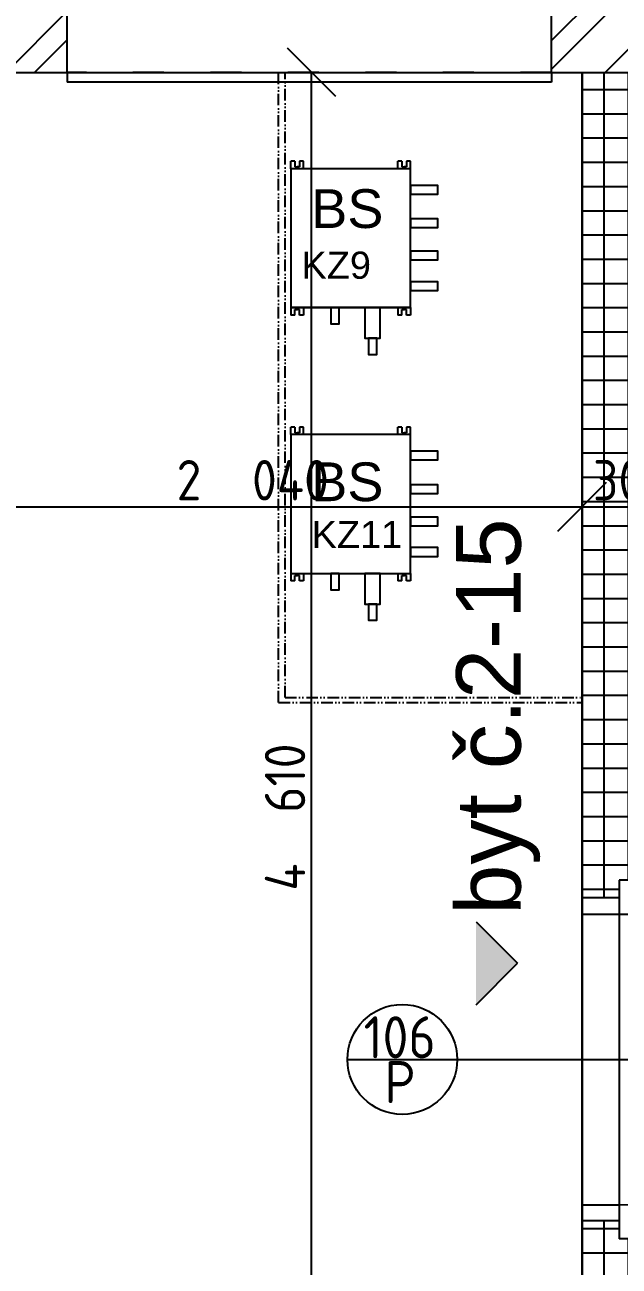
# Model space of a CAD drawing. Extents: x 4511820 to 5180432, y -1526536 to -944957.
# Drawn here: x 5107507 to 5109347, y -1203309 to -1199467 of the extents above; entities that cross this region are included whole.
import ezdxf

# ---------------------------------------------------------------- set-up
doc = ezdxf.new("R2010")
doc.units = 0
doc.header["$MEASUREMENT"] = 0
doc.linetypes.add('ACAD_ISO03W100', pattern=[30, 12, -18])
doc.linetypes.add('ACAD_ISO12W100', pattern=[22, 12, -3, 0.5, -3, 0.5, -3])
doc.layers.get('0').update_dxf_attribs({"linetype": 'CONTINUOUS'})
doc.layers.get('Defpoints').update_dxf_attribs({"color": 61, "linetype": 'CONTINUOUS'})
for name, color, linetype in [('DVERE', 45, 'CONTINUOUS'), ('KÓTY', 4, 'CONTINUOUS'), ('MÚRY', 1, 'CONTINUOUS'), ('Plochy', 41, 'CONTINUOUS'), ('POPIS', 7, 'CONTINUOUS'), ('TENKÁ', 7, 'CONTINUOUS'), ('ZZ-chladenie', 133, 'CONTINUOUS'), ('ŠRAFY', 82, 'CONTINUOUS')]:
    doc.layers.add(name, color=color, linetype=linetype)
doc.styles.add('ARIAL', font='arial.ttf')
doc.styles.add('Style-Arial', font='arial.ttf')
doc.styles.add('STYLE1', font='isocp.shx')
doc.dimstyles.new('STANDARD-50', dxfattribs={"dimtxt": 125, "dimasz": 150, "dimexe": 10, "dimexo": 200, "dimgap": 20, "dimtad": 1, "dimdsep": 46, "dimlunit": 6, "dimtxsty": 'STYLE1', "dimblk1": 'OBLIQUE', "dimblk2": 'OBLIQUE', "dimsah": 1, "dimcen": 2.5, "dimse1": 1, "dimse2": 1, "dimadec": 0, "dimazin": 0, "dimtfac": 1, "dimtmove": 1, "dimatfit": 3, "dimldrblk": 'OBLIQUE', "dimfxl": 1, "dimtolj": 1, "dimtzin": 0, "dimarcsym": 0})
pattern_1 = [(45, (584112, 2493.08), (-132.5825215, 132.5825215), []), (45, (584200.39, 2493.08), (-132.5825215, 132.5825215), [])]
pattern_2 = [(90, (-3307273.674, 579782.7), (-75, 1e-14), []), (180, (-3307273.674, 579782.7), (-1e-14, -75), [])]

# ---------------------------------------------------------------- blocks, each defined once
blk = doc.blocks.new('_OBLIQUE')
at = {"color": 0, "linetype": 'ByBlock'}
blk.add_line((-0.5, -0.5), (0.5, 0.5), dxfattribs=at)
blk = doc.blocks.new('*D13731')
at = {"layer": 'Defpoints', "color": 0}
for p in [(5109232.5, -1196564.5), (5109232.5, -1199614.2), (5109532.5, -1199614.2)]:
    blk.add_point(p, dxfattribs=at)
at = {"layer": 'KÓTY', "color": 0, "lineweight": -2}
blk.add_line((5109532.5, -1196564.5), (5109232.5, -1196564.5), dxfattribs=at)
at = {"layer": 'KÓTY', "color": 0, "linetype": 'ByBlock', "lineweight": -2, "xscale": 150, "yscale": 150, "zscale": 150, "rotation": 180}
blk.add_blockref('_OBLIQUE', (5109232.5, -1196564.5), dxfattribs=at)
at = {"layer": 'KÓTY', "color": 0, "linetype": 'ByBlock', "lineweight": -2, "xscale": 150, "yscale": 150, "zscale": 150}
blk.add_blockref('_OBLIQUE', (5109532.5, -1196564.5), dxfattribs=at)
at = {"layer": 'KÓTY', "color": 0, "insert": (5109382.5, -1196482), "char_height": 125, "attachment_point": 5, "style": 'STYLE1'}
blk.add_mtext('\\A1;300', dxfattribs=at)
blk = doc.blocks.new('*D13732')
at = {"layer": 'Defpoints', "color": 0}
for p in [(5102892.5, -1196564.5), (5102892.5, -1199614.2), (5109232.5, -1199614.2)]:
    blk.add_point(p, dxfattribs=at)
at = {"layer": 'KÓTY', "color": 0, "lineweight": -2}
blk.add_line((5109232.5, -1196564.5), (5102892.5, -1196564.5), dxfattribs=at)
at = {"layer": 'KÓTY', "color": 0, "linetype": 'ByBlock', "lineweight": -2, "xscale": 150, "yscale": 150, "zscale": 150, "rotation": 180}
blk.add_blockref('_OBLIQUE', (5102892.5, -1196564.5), dxfattribs=at)
at = {"layer": 'KÓTY', "color": 0, "linetype": 'ByBlock', "lineweight": -2, "xscale": 150, "yscale": 150, "zscale": 150}
blk.add_blockref('_OBLIQUE', (5109232.5, -1196564.5), dxfattribs=at)
at = {"layer": 'KÓTY', "color": 0, "insert": (5106062.5, -1196482), "char_height": 125, "attachment_point": 5, "style": 'STYLE1'}
blk.add_mtext('\\A1;6ﾠ340', dxfattribs=at)
blk = doc.blocks.new('*D27926')
at = {"layer": 'Defpoints', "color": 0}
for p in [(5108395, -1199614.2), (5108762.5, -1199614.2), (5108432.5, -1204224.2)]:
    blk.add_point(p, dxfattribs=at)
at = {"layer": 'KÓTY', "color": 0, "lineweight": -2}
blk.add_line((5108395, -1204224.2), (5108395, -1199614.2), dxfattribs=at)
at = {"layer": 'KÓTY', "color": 0, "linetype": 'ByBlock', "lineweight": -2, "xscale": 150, "yscale": 150, "zscale": 150}
for p, rotation in [((5108395, -1199614.2), 90), ((5108395, -1204224.2), 270)]:
    blk.add_blockref('_OBLIQUE', p, dxfattribs=dict(at, rotation=rotation))
at = {"layer": 'KÓTY', "color": 0, "insert": (5108312.5, -1201919.2), "char_height": 125, "attachment_point": 5, "rotation": 90, "style": 'STYLE1'}
blk.add_mtext('\\A1;4ﾠ610', dxfattribs=at)
blk = doc.blocks.new('*D28659')
at = {"layer": 'Defpoints', "color": 0}
for p in [(5109232.5, -1200959), (5107192.5, -1201564.2), (5109232.5, -1201564.2)]:
    blk.add_point(p, dxfattribs=at)
at = {"layer": 'KÓTY', "color": 0, "lineweight": -2}
blk.add_line((5107192.5, -1200959), (5109232.5, -1200959), dxfattribs=at)
at = {"layer": 'KÓTY', "color": 0, "linetype": 'ByBlock', "lineweight": -2, "xscale": 150, "yscale": 150, "zscale": 150, "rotation": 180}
blk.add_blockref('_OBLIQUE', (5107192.5, -1200959), dxfattribs=at)
at = {"layer": 'KÓTY', "color": 0, "linetype": 'ByBlock', "lineweight": -2, "xscale": 150, "yscale": 150, "zscale": 150}
blk.add_blockref('_OBLIQUE', (5109232.5, -1200959), dxfattribs=at)
at = {"layer": 'KÓTY', "color": 0, "insert": (5108212.5, -1200876.5), "char_height": 125, "attachment_point": 5, "style": 'STYLE1'}
blk.add_mtext('\\A1;2ﾠ040', dxfattribs=at)
blk = doc.blocks.new('*D28660')
at = {"layer": 'Defpoints', "color": 0}
for p in [(5109232.5, -1200959), (5109532.5, -1200959), (5109532.5, -1200959)]:
    blk.add_point(p, dxfattribs=at)
at = {"layer": 'KÓTY', "color": 0, "lineweight": -2}
blk.add_line((5109232.5, -1200959), (5109532.5, -1200959), dxfattribs=at)
at = {"layer": 'KÓTY', "color": 0, "linetype": 'ByBlock', "lineweight": -2, "xscale": 150, "yscale": 150, "zscale": 150, "rotation": 180}
blk.add_blockref('_OBLIQUE', (5109232.5, -1200959), dxfattribs=at)
at = {"layer": 'KÓTY', "color": 0, "linetype": 'ByBlock', "lineweight": -2, "xscale": 150, "yscale": 150, "zscale": 150}
blk.add_blockref('_OBLIQUE', (5109532.5, -1200959), dxfattribs=at)
at = {"layer": 'KÓTY', "color": 0, "insert": (5109382.5, -1200876.5), "char_height": 125, "attachment_point": 5, "style": 'STYLE1'}
blk.add_mtext('\\A1;300', dxfattribs=at)

msp = doc.modelspace()

# ---------------------------------------------------------------- hatches: boundary and pattern name
at = {"layer": 'TENKÁ'}
h = msp.add_hatch(color=256, dxfattribs=at)
h.dxf.hatch_style = 1
h.paths.add_polyline_path([(5108904.09, -1202500.136), (5108904.09, -1202243.316), (5109032.5, -1202371.726)])
at = {"layer": 'ŠRAFY'}
h = msp.add_hatch(dxfattribs=at)
h.set_pattern_fill('ANSI32', color=256, scale=500)
h.set_pattern_definition(pattern_1)
h.paths.add_polyline_path([(5107637.5, -1199304.226), (5107637.5, -1199234.226), (5105137.5, -1199234.226), (5105137.5, -1199304.226), (5105137.5, -1199614.226), (5105192.5, -1199614.226), (5105392.5, -1199614.226), (5106992.5, -1199614.226), (5107192.5, -1199614.226), (5107637.5, -1199614.226)])
h = msp.add_hatch(dxfattribs=at)
h.set_pattern_fill('ANSI32', color=256, scale=500)
h.set_pattern_definition(pattern_1)
h.paths.add_polyline_path([(5109137.5, -1199614.226), (5109232.5, -1199614.226), (5109532.5, -1199614.226), (5110512.5, -1199614.226), (5110512.5, -1199234.226), (5109137.5, -1199234.226)])
at = {"layer": 'ŠRAFY', "ltscale": 0.25}
h = msp.add_hatch(dxfattribs=at)
h.set_pattern_fill('ANSI37', color=256, scale=600, angle=45)
h.set_pattern_definition(pattern_2)
h.paths.add_polyline_path([(5109532.5, -1202114.226), (5109532.5, -1202039.226), (5109532.5, -1201924.226), (5109532.5, -1199614.226), (5109232.5, -1199614.226), (5109232.5, -1202169.226), (5109347.5, -1202169.226), (5109347.5, -1202114.226)])
h = msp.add_hatch(dxfattribs=at)
h.set_pattern_fill('ANSI37', color=256, scale=600, angle=45)
h.set_pattern_definition(pattern_2)
h.paths.add_polyline_path([(5109347.5, -1205974.226), (5109532.5, -1205974.226), (5109532.5, -1205859.226), (5109532.5, -1203974.226), (5109532.5, -1203859.226), (5109532.5, -1203459.226), (5109532.5, -1203294.226), (5109532.5, -1203224.226), (5109347.5, -1203224.226), (5109347.5, -1203169.226), (5109232.5, -1203169.226), (5109232.5, -1205974.226)])

# ---------------------------------------------------------------- linework, layer by layer
at = {"layer": 'DVERE'}
for p, q in [((5109232.5, -1203119.226), (5109232.5, -1202219.226)), ((5109347.5, -1202219.226), (5109347.5, -1203119.226)), ((5109347.5, -1202219.226), (5110247.5, -1202219.226))]:
    msp.add_line(p, q, dxfattribs=at)
at = {"layer": 'DVERE', "ltscale": 0.25}
for p, q in [((5108505.672, -1202669.226), (5108845.672, -1202669.226)), ((5108505.672, -1202669.226), (5108845.672, -1202669.226)), ((5108782.672, -1202669.226), (5110185.328, -1202669.226))]:
    msp.add_line(p, q, dxfattribs=at)
msp.add_circle((5108675.672, -1202669.226), 170, dxfattribs=at)
at = {"layer": 'DVERE'}
msp.add_arc((5109347.5, -1202219.226), 900, 270, 0, dxfattribs=at)
at = {"layer": 'MÚRY'}
for p, q in [((5107637.5, -1199614.226), (5107637.5, -1199074.226)), ((5109137.5, -1199614.226), (5109137.5, -1199074.226)), ((5107192.5, -1199614.226), (5107637.5, -1199614.226)), ((5109137.5, -1199614.226), (5109232.5, -1199614.226)), ((5109232.5, -1202219.226), (5109232.5, -1199614.226)), ((5109532.5, -1202114.226), (5109347.5, -1202114.226)), ((5109347.5, -1202114.226), (5109347.5, -1202219.226)), ((5109232.5, -1202219.226), (5109347.5, -1202219.226)), ((5109232.5, -1206024.226), (5109232.5, -1203119.226)), ((5109232.5, -1203119.226), (5109347.5, -1203119.226)), ((5109347.5, -1203119.226), (5109347.5, -1203224.226)), ((5109347.5, -1203119.226), (5109347.5, -1203169.226)), ((5109532.5, -1203224.226), (5109347.5, -1203224.226))]:
    msp.add_line(p, q, dxfattribs=at)
at = {"layer": 'Plochy'}
msp.add_lwpolyline([(5102892.5, -1204224.226), (5102892.5, -1202674.226), (5104092.5, -1202674.226), (5104092.5, -1202954.226), (5105192.5, -1202954.226), (5105192.5, -1202989.226), (5105392.5, -1202989.226), (5105392.5, -1201564.226), (5107192.5, -1201564.226), (5107192.5, -1199614.226), (5109232.5, -1199614.226), (5109232.5, -1208569.226), (5107632.5, -1208569.226), (5107632.5, -1204224.226), (5107192.5, -1204224.226), (5107192.5, -1204109.226), (5106192.5, -1204109.226), (5106192.5, -1204224.226)], close=True, dxfattribs=at)
at = {"layer": 'TENKÁ', "linetype": 'ACAD_ISO03W100', "ltscale": 8}
msp.add_line((5109137.5, -1199614.226), (5107637.5, -1199614.226), dxfattribs=at)
at = {"layer": 'TENKÁ', "ltscale": 0.25}
for p, q in [((5107637.5, -1199614.226), (5107637.5, -1199644.226)), ((5109137.5, -1199614.226), (5109137.5, -1199644.226)), ((5109137.5, -1199644.226), (5107637.5, -1199644.226))]:
    msp.add_line(p, q, dxfattribs=at)
at = {"layer": 'TENKÁ', "color": 8, "linetype": 'ACAD_ISO12W100', "lineweight": -2, "ltscale": 3}
for p, q in [((5108292.5, -1201564.226), (5108292.5, -1199614.226)), ((5108312.5, -1201549.132), (5108312.5, -1199614.226)), ((5108292.5, -1201564.226), (5109232.5, -1201564.226)), ((5108312.5, -1201549.132), (5109232.5, -1201549.132))]:
    msp.add_line(p, q, dxfattribs=at)
at = {"layer": 'TENKÁ'}
for p, q in [((5109232.5, -1199614.226), (5109532.5, -1199614.226)), ((5109347.5, -1202169.226), (5109232.5, -1202169.226)), ((5108904.09, -1202243.316), (5109032.5, -1202371.726)), ((5108904.09, -1202500.136), (5109032.5, -1202371.726)), ((5109347.5, -1203169.226), (5109232.5, -1203169.226))]:
    msp.add_line(p, q, dxfattribs=at)
at = {"layer": 'ZZ-chladenie'}
for p, q in [((5108330.857, -1199912.419), (5108330.857, -1199889.516)), ((5108343.239, -1199889.516), (5108330.857, -1199889.516)), ((5108330.857, -1199912.419), (5108330.857, -1200342.419)), ((5108700.857, -1199912.419), (5108330.857, -1199912.419)), ((5108343.239, -1199889.516), (5108343.239, -1199906.889)), ((5108343.239, -1199906.889), (5108350.417, -1199906.889)), ((5108344.239, -1199906.889), (5108351.417, -1199906.889)), ((5108357.596, -1199906.889), (5108350.417, -1199906.889)), ((5108369.978, -1199889.516), (5108357.596, -1199889.516)), ((5108357.596, -1199889.516), (5108357.596, -1199906.889)), ((5108369.978, -1199912.419), (5108369.978, -1199889.516)), ((5108661.735, -1199912.419), (5108661.735, -1199889.516)), ((5108674.118, -1199889.516), (5108661.735, -1199889.516)), ((5108674.118, -1199889.516), (5108674.118, -1199906.889)), ((5108674.118, -1199906.889), (5108681.296, -1199906.889)), ((5108675.118, -1199906.889), (5108682.296, -1199906.889)), ((5108688.474, -1199906.889), (5108681.296, -1199906.889)), ((5108700.857, -1199889.516), (5108688.474, -1199889.516)), ((5108688.474, -1199889.516), (5108688.474, -1199906.889)), ((5108700.857, -1199912.419), (5108700.857, -1199889.516)), ((5108700.857, -1200342.419), (5108700.857, -1199912.419)), ((5108700.857, -1200342.419), (5108330.857, -1200342.419)), ((5108330.857, -1200342.419), (5108700.857, -1200342.419)), ((5108330.857, -1200342.419), (5108330.857, -1200365.323)), ((5108343.239, -1200365.323), (5108343.239, -1200347.95)), ((5108343.239, -1200347.95), (5108350.417, -1200347.95)), ((5108344.239, -1200347.95), (5108351.417, -1200347.95)), ((5108357.596, -1200347.95), (5108350.417, -1200347.95)), ((5108357.596, -1200365.323), (5108357.596, -1200347.95)), ((5108369.978, -1200342.419), (5108369.978, -1200365.323)), ((5108661.735, -1200342.419), (5108661.735, -1200365.323)), ((5108674.118, -1200365.323), (5108674.118, -1200347.95)), ((5108674.118, -1200347.95), (5108681.296, -1200347.95)), ((5108675.118, -1200347.95), (5108682.296, -1200347.95)), ((5108688.474, -1200347.95), (5108681.296, -1200347.95)), ((5108688.474, -1200365.323), (5108688.474, -1200347.95)), ((5108700.857, -1200342.419), (5108700.857, -1200365.323)), ((5108343.239, -1200365.323), (5108330.857, -1200365.323)), ((5108369.978, -1200365.323), (5108357.596, -1200365.323)), ((5108674.118, -1200365.323), (5108661.735, -1200365.323)), ((5108700.857, -1200365.323), (5108688.474, -1200365.323)), ((5108330.857, -1200735.419), (5108330.857, -1200712.516)), ((5108343.239, -1200712.516), (5108330.857, -1200712.516)), ((5108343.239, -1200712.516), (5108343.239, -1200729.889)), ((5108343.239, -1200729.889), (5108350.417, -1200729.889)), ((5108344.239, -1200729.889), (5108351.417, -1200729.889)), ((5108357.596, -1200729.889), (5108350.417, -1200729.889)), ((5108369.978, -1200712.516), (5108357.596, -1200712.516)), ((5108357.596, -1200712.516), (5108357.596, -1200729.889)), ((5108369.978, -1200735.419), (5108369.978, -1200712.516)), ((5108661.735, -1200735.419), (5108661.735, -1200712.516)), ((5108674.118, -1200712.516), (5108661.735, -1200712.516)), ((5108674.118, -1200712.516), (5108674.118, -1200729.889)), ((5108674.118, -1200729.889), (5108681.296, -1200729.889)), ((5108675.118, -1200729.889), (5108682.296, -1200729.889)), ((5108688.474, -1200729.889), (5108681.296, -1200729.889)), ((5108700.857, -1200712.516), (5108688.474, -1200712.516)), ((5108688.474, -1200712.516), (5108688.474, -1200729.889)), ((5108700.857, -1200735.419), (5108700.857, -1200712.516)), ((5108330.857, -1200735.419), (5108330.857, -1201165.419)), ((5108700.857, -1200735.419), (5108330.857, -1200735.419)), ((5108700.857, -1201165.419), (5108700.857, -1200735.419)), ((5108330.857, -1201165.419), (5108700.857, -1201165.419)), ((5108330.857, -1201165.419), (5108330.857, -1201188.323)), ((5108343.239, -1201188.323), (5108330.857, -1201188.323)), ((5108343.239, -1201188.323), (5108343.239, -1201170.95)), ((5108343.239, -1201170.95), (5108350.417, -1201170.95)), ((5108344.239, -1201170.95), (5108351.417, -1201170.95)), ((5108357.596, -1201170.95), (5108350.417, -1201170.95)), ((5108357.596, -1201188.323), (5108357.596, -1201170.95)), ((5108369.978, -1201188.323), (5108357.596, -1201188.323)), ((5108369.978, -1201165.419), (5108369.978, -1201188.323)), ((5108661.735, -1201165.419), (5108661.735, -1201188.323)), ((5108674.118, -1201188.323), (5108661.735, -1201188.323)), ((5108674.118, -1201188.323), (5108674.118, -1201170.95)), ((5108674.118, -1201170.95), (5108681.296, -1201170.95)), ((5108675.118, -1201170.95), (5108682.296, -1201170.95)), ((5108688.474, -1201170.95), (5108681.296, -1201170.95)), ((5108688.474, -1201188.323), (5108688.474, -1201170.95)), ((5108700.857, -1201188.323), (5108688.474, -1201188.323)), ((5108700.857, -1201165.419), (5108700.857, -1201188.323))]:
    msp.add_line(p, q, dxfattribs=at)
for points in [[(5108700.857, -1199963.881), (5108700.857, -1199990.903), (5108785.873, -1199990.903), (5108785.873, -1199963.881)], [(5108700.857, -1200067.659), (5108700.857, -1200094.681), (5108785.873, -1200094.681), (5108785.873, -1200067.659)], [(5108700.857, -1200167.697), (5108700.857, -1200194.719), (5108785.873, -1200194.719), (5108785.873, -1200167.697)], [(5108700.857, -1200262.125), (5108700.857, -1200289.148), (5108785.873, -1200289.148), (5108785.873, -1200262.125)], [(5108454.633, -1200342.419), (5108454.633, -1200392.278), (5108480.259, -1200392.278), (5108480.259, -1200342.419)], [(5108559.706, -1200342.419), (5108559.706, -1200437.266), (5108607.341, -1200437.266), (5108607.341, -1200342.419)], [(5108570.711, -1200437.266), (5108570.711, -1200487.124), (5108596.337, -1200487.124), (5108596.337, -1200437.266)], [(5108700.857, -1200786.881), (5108700.857, -1200813.903), (5108785.873, -1200813.903), (5108785.873, -1200786.881)], [(5108700.857, -1200890.659), (5108700.857, -1200917.681), (5108785.873, -1200917.681), (5108785.873, -1200890.659)], [(5108700.857, -1200990.697), (5108700.857, -1201017.719), (5108785.873, -1201017.719), (5108785.873, -1200990.697)], [(5108700.857, -1201085.125), (5108700.857, -1201112.148), (5108785.873, -1201112.148), (5108785.873, -1201085.125)], [(5108454.633, -1201165.419), (5108454.633, -1201215.278), (5108480.259, -1201215.278), (5108480.259, -1201165.419)], [(5108559.706, -1201165.419), (5108559.706, -1201260.266), (5108607.341, -1201260.266), (5108607.341, -1201165.419)], [(5108570.711, -1201260.266), (5108570.711, -1201310.124), (5108596.337, -1201310.124), (5108596.337, -1201260.266)]]:
    msp.add_lwpolyline(points, close=True, dxfattribs=at)

# ---------------------------------------------------------------- texts
at = {"layer": 'DVERE', "style": 'STYLE1'}
for s, p in [('106', (5108556.142, -1202665.726)), ('P', (5108620.642, -1202804.363))]:
    msp.add_text(s, height=130, dxfattribs=at).set_placement(p)
at = {"layer": 'POPIS', "color": 41, "ltscale": 0.25, "style": 'Style-Arial'}
msp.add_text('byt č.2-15', height=200, rotation=90, dxfattribs=at).set_placement((5109042.471, -1202221.469))
at = {"layer": 'ZZ-chladenie', "style": 'ARIAL'}
for s, height, p in [('BS', 120, (5108393.695, -1200095.862)), ('KZ9', 84, (5108363.541, -1200252.965)), ('BS', 120, (5108393.695, -1200941.362)), ('KZ11', 84, (5108394.958, -1201086.628))]:
    msp.add_text(s, height=height, dxfattribs=at).set_placement(p)

# ---------------------------------------------------------------- dimensions: what is measured, and where the dimension line sits
at = {"layer": 'KÓTY'}
for base, p1, p2, picture, middle in [((5102892.5, -1196564.535), (5109232.5, -1199614.226), (5102892.5, -1199614.226), '*D13732', (5106062.5, -1196481.992)), ((5109232.5, -1196564.535), (5109532.5, -1199614.226), (5109232.5, -1199614.226), '*D13731', (5109382.5, -1196482.035))]:
    dim = msp.add_linear_dim(base=base, p1=p1, p2=p2, dimstyle='STANDARD-50', dxfattribs=at)
    dim.commit()
    dim.dimension.update_dxf_attribs({"geometry": picture, "text_midpoint": middle})
dim = msp.add_linear_dim(base=(5108395, -1199614.226), p1=(5108432.5, -1204224.226), p2=(5108762.5, -1199614.226), angle=90, dimstyle='STANDARD-50', dxfattribs=at)
dim.commit()
dim.dimension.update_dxf_attribs({"geometry": '*D27926', "text_midpoint": (5108312.457, -1201919.226)})
for base, p1, p2, picture, middle in [((5109232.5, -1200959.035), (5107192.5, -1201564.226), (5109232.5, -1201564.226), '*D28659', (5108212.5, -1200876.492)), ((5109532.5, -1200959.035), (5109232.5, -1200959.035), (5109532.5, -1200959.035), '*D28660', (5109382.5, -1200876.535))]:
    dim = msp.add_linear_dim(base=base, p1=p1, p2=p2, dimstyle='STANDARD-50', override={"dimtxsty": 'STYLE1', "dimldrblk": 'OBLIQUE'}, dxfattribs=at)
    dim.commit()
    dim.dimension.update_dxf_attribs({"geometry": picture, "text_midpoint": middle})

doc.saveas('drawing.dxf')
